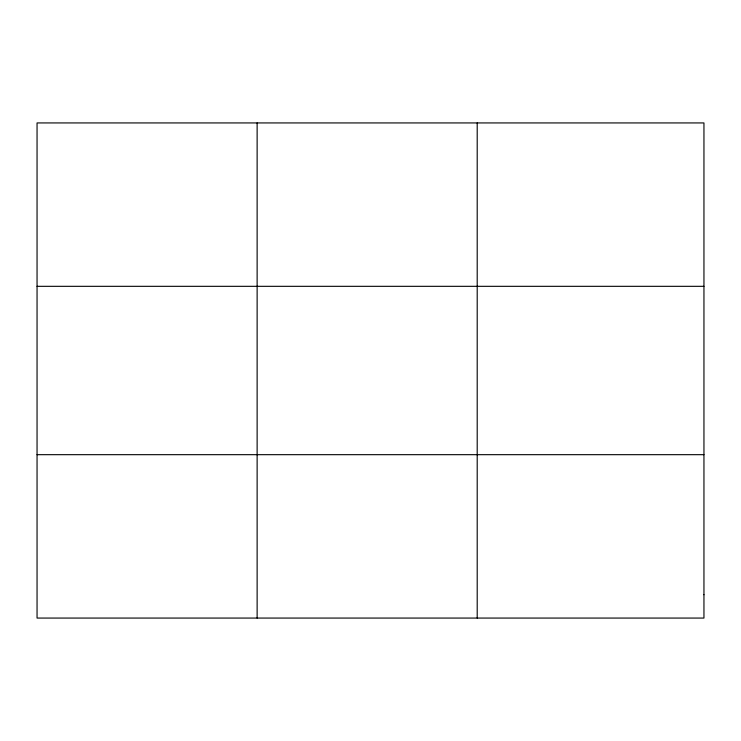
<?xml version="1.0" encoding="UTF-8"?>
<svg xmlns="http://www.w3.org/2000/svg" width="741" height="741" viewBox="0 0 741 741"><rect width="100%" height="100%" fill="white"/><g stroke="black" fill="none" stroke-linecap="round" stroke-linejoin="round"><path stroke-width="1.11" d="M257.127 618.068L257.127 122.932M477.204 618.068L477.204 122.932M37.05 286.322L703.95 286.322M37.05 454.678L703.95 454.678M703.95 594.727L703.95 618.068L37.05 618.068L37.05 122.932L703.95 122.932L703.95 594.727"/></g></svg>
